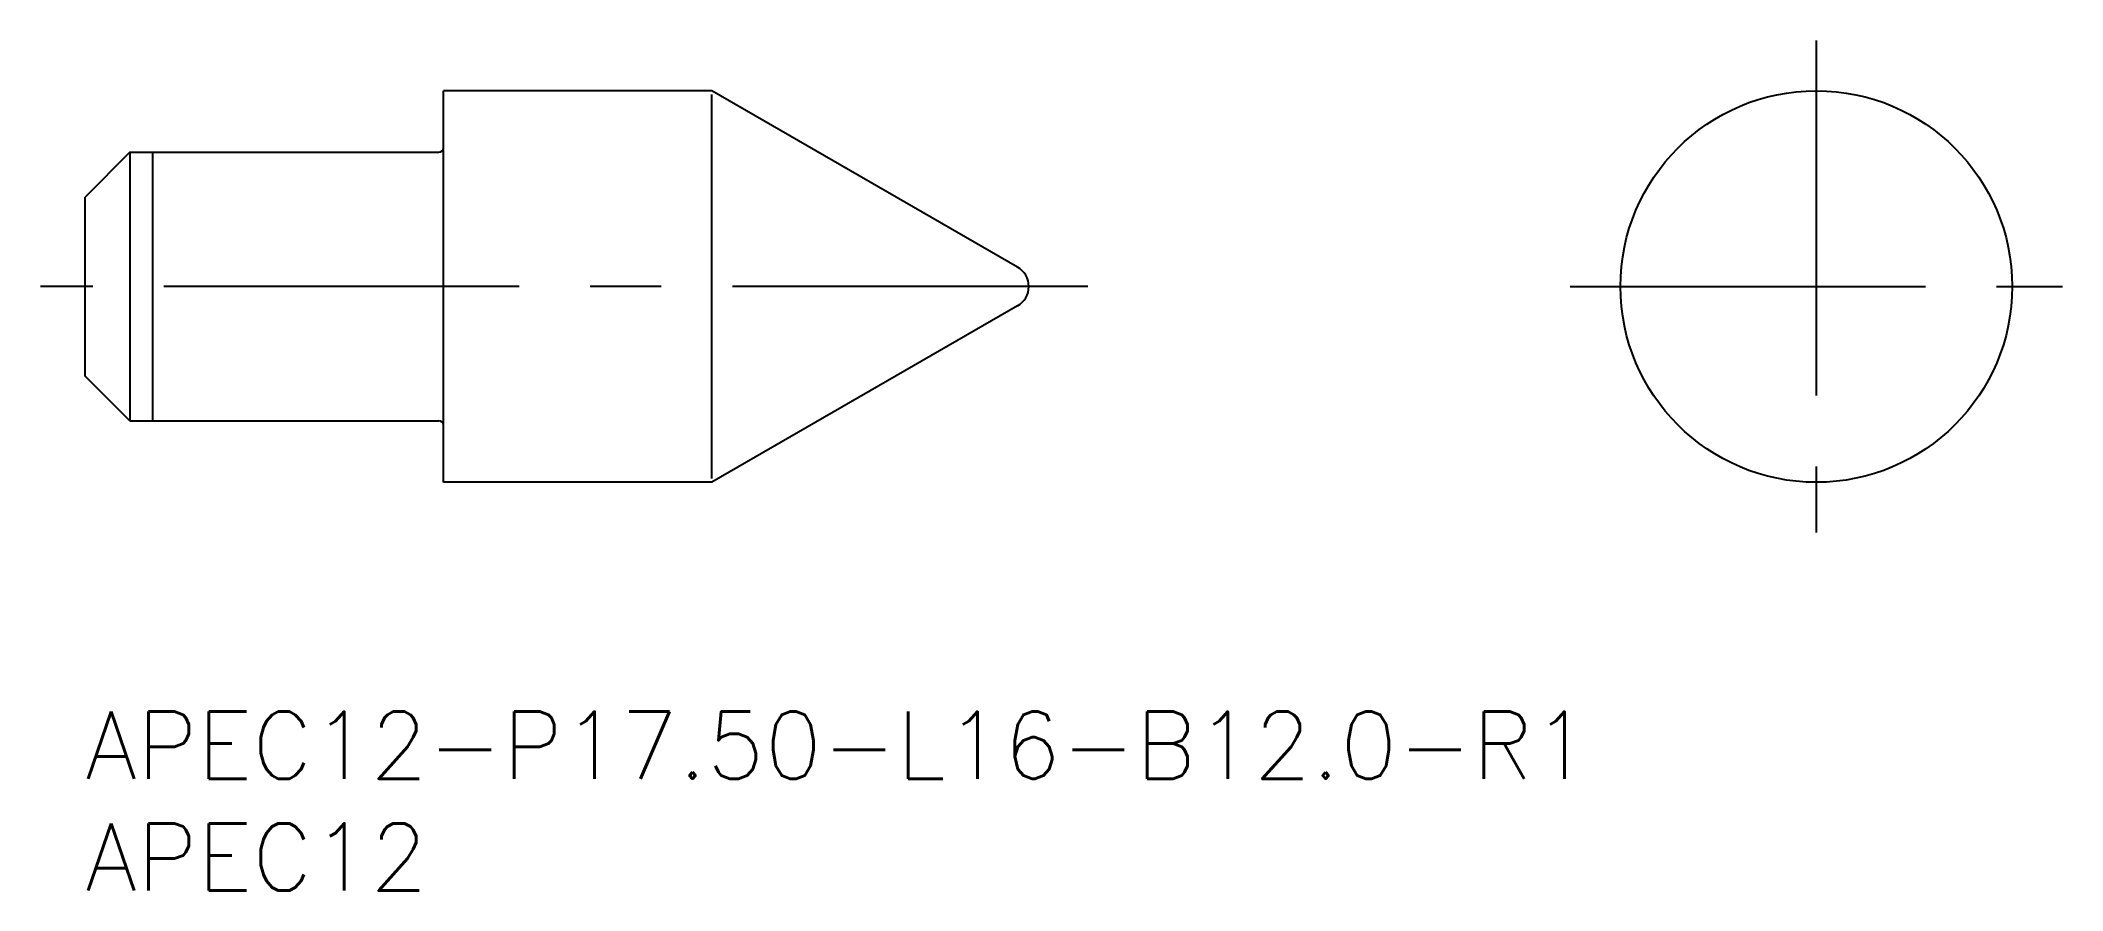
# Model space of a CAD drawing. Extents: x -2 to 88.3, y -8 to 30.
import ezdxf

# ---------------------------------------------------------------- set-up
doc = ezdxf.new("R2010")
doc.units = 0
doc.header["$LTSCALE"] = 0.5
doc.linetypes.add('CENTER', pattern=[50.8, 31.75, -6.35, 6.35, -6.35])
for name, color, linetype in [('MSM_CENTER', 1, 'CENTER'), ('MSM_CONTINUOUS', 7, 'CONTINUOUS'), ('MSM_NARROW', 5, 'CONTINUOUS'), ('MSM_PART_NUMBER', 7, 'CONTINUOUS')]:
    doc.layers.add(name, color=color, linetype=linetype)
doc.styles.get("Standard").update_dxf_attribs({"font": 'txt.shx', "height": 1, "bigfont": 'bigfont.shx'})

# ---------------------------------------------------------------- blocks, each defined once
blk = doc.blocks.new('*U14')
at = {"layer": 'MSM_PART_NUMBER'}
blk.add_text('APEC12-P17.50-L16-B12.0-R1', height=3, dxfattribs=at).set_placement((0, -3))
blk = doc.blocks.new('*U15')
at = {"layer": 'MSM_PART_NUMBER'}
blk.add_text('APEC12', height=3, dxfattribs=at).set_placement((0, -8))

msp = doc.modelspace()

# ---------------------------------------------------------------- linework, layer by layer
at = {"layer": 'MSM_CENTER'}
for p, q in [((77.337, 30), (77.337, 8)), ((44.788, 19), (-2, 19)), ((66.337, 19), (88.337, 19))]:
    msp.add_line(p, q, dxfattribs=at)
at = {"layer": 'MSM_CONTINUOUS'}
for p, q in [((16, 10.25), (16, 27.75)), ((28, 27.75), (16, 27.75)), ((41.655, 19.866), (28, 27.75)), ((2, 25), (0, 23)), ((2, 25), (2, 13)), ((2, 25), (15.8, 25)), ((0, 15), (0, 23)), ((41.655, 18.134), (28, 10.25)), ((2, 13), (0, 15)), ((2, 13), (15.8, 13)), ((28, 10.25), (16, 10.25))]:
    msp.add_line(p, q, dxfattribs=at)
msp.add_circle((77.337, 19), 8.75, dxfattribs=at)
for centre, radius, start, end in [((15.8, 25.2), 0.2, 270, 0), ((41.155, 19), 1, 300, 60), ((15.8, 12.8), 0.2, 0, 90)]:
    msp.add_arc(centre, radius, start, end, dxfattribs=at)
at = {"layer": 'MSM_NARROW'}
for p, q in [((28, 10.419), (28, 27.581)), ((3, 25), (3, 13))]:
    msp.add_line(p, q, dxfattribs=at)

# ---------------------------------------------------------------- block references
at = {"layer": 'MSM_CONTINUOUS'}
for name in ['*U14', '*U15']:
    msp.add_blockref(name, (0, 0), dxfattribs=at)

doc.saveas('drawing.dxf')
